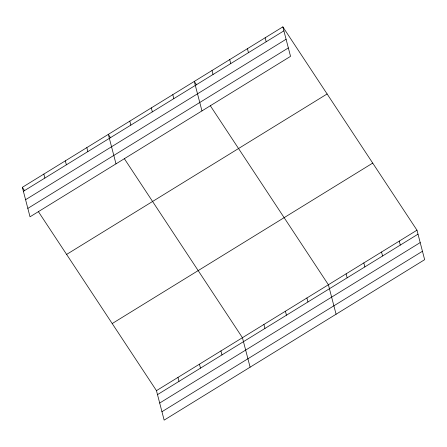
<?xml version="1.0" encoding="UTF-8"?>
<svg xmlns="http://www.w3.org/2000/svg" width="447" height="447" viewBox="0 0 447 447"><rect width="100%" height="100%" fill="white"/><g stroke="black" fill="none" stroke-linecap="round" stroke-linejoin="round"><path stroke-width="0.67" d="M282.856 26.87L290.539 56.35L30.027 216.806L22.35 187.321L282.856 26.87L416.973 230.194L424.65 259.679L164.144 420.13L156.461 390.65L38.375 211.615M23.384 191.299L283.895 30.843M25.58 199.714L286.086 39.263M27.837 208.386L288.343 47.935M66.609 254.421L327.115 93.965M112.203 323.55L372.714 163.099M156.461 390.65L416.973 230.194M157.495 394.623L418.006 234.172M159.691 403.043L420.197 242.587M161.948 411.715L422.46 251.259M196.574 84.891L194.283 81.421L201.966 110.906M210.308 105.715L328.4 284.75L336.077 314.23M110.605 137.844L108.319 134.374L115.996 163.853M124.344 158.668L242.43 337.697L250.108 367.183M22.35 187.321L24.641 190.791M399.255 241.106L400.288 245.079M381.542 252.019L382.576 255.991M363.824 262.925L364.864 266.904M346.112 273.838L347.146 277.816M265.144 37.777L266.177 41.755M247.431 48.689L248.465 52.668M306.905 297.987L307.938 301.96M229.713 59.602L230.753 63.575M285.415 311.224L286.449 315.202M212.001 70.514L213.035 74.487M263.92 324.461L264.959 328.439M172.793 94.658L173.827 98.636M220.935 350.934L221.975 354.912M151.304 107.9L152.338 111.873M199.446 364.171L200.48 368.149M129.809 121.137L130.848 125.11M177.956 377.408L178.99 381.386M86.824 147.611L87.863 151.583M65.335 160.847L66.368 164.82M43.84 174.084L44.879 178.062"/></g></svg>
